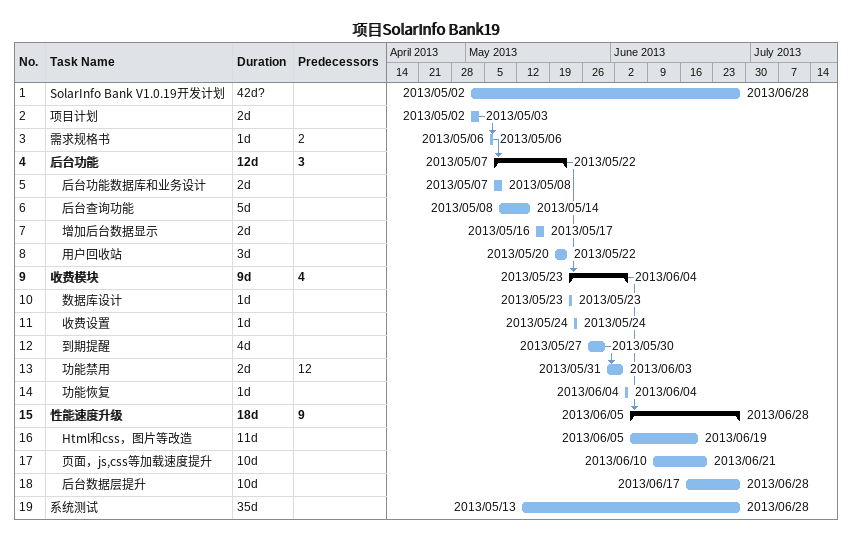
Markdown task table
项目SolarInfo Bank19

| ID | Level | Task | Duration | Start | Finish | Predecessors |
|---|---|---|---|---|---|---|
| 1 | 1 | SolarInfo Bank V1.0.19开发计划 | 42d? | 2013-05-02 | 2013-06-28 |  |
| 2 | 1 | 项目计划 | 2d | 2013-05-02 | 2013-05-03 |  |
| 3 | 1 | 需求规格书 | 1d | 2013-05-06 | 2013-05-06 | 2 |
| 4 | 1 | **后台功能** | 12d | 2013-05-07 | 2013-05-22 | 3 |
| 5 | 2 | 后台功能数据库和业务设计 | 2d | 2013-05-07 | 2013-05-08 |  |
| 6 | 2 | 后台查询功能 | 5d | 2013-05-08 | 2013-05-14 |  |
| 7 | 2 | 增加后台数据显示 | 2d | 2013-05-16 | 2013-05-17 |  |
| 8 | 2 | 用户回收站 | 3d | 2013-05-20 | 2013-05-22 |  |
| 9 | 1 | **收费模块** | 9d | 2013-05-23 | 2013-06-04 | 4 |
| 10 | 2 | 数据库设计 | 1d | 2013-05-23 | 2013-05-23 |  |
| 11 | 2 | 收费设置 | 1d | 2013-05-24 | 2013-05-24 |  |
| 12 | 2 | 到期提醒 | 4d | 2013-05-27 | 2013-05-30 |  |
| 13 | 2 | 功能禁用 | 2d | 2013-05-31 | 2013-06-03 | 12 |
| 14 | 2 | 功能恢复 | 1d | 2013-06-04 | 2013-06-04 |  |
| 15 | 1 | **性能速度升级** | 18d | 2013-06-05 | 2013-06-28 | 9 |
| 16 | 2 | Html和css，图片等改造 | 11d | 2013-06-05 | 2013-06-19 |  |
| 17 | 2 | 页面，js,css等加载速度提升 | 10d | 2013-06-10 | 2013-06-21 |  |
| 18 | 2 | 后台数据层提升 | 10d | 2013-06-17 | 2013-06-28 |  |
| 19 | 1 | 系统测试 | 35d | 2013-05-13 | 2013-06-28 |  |
